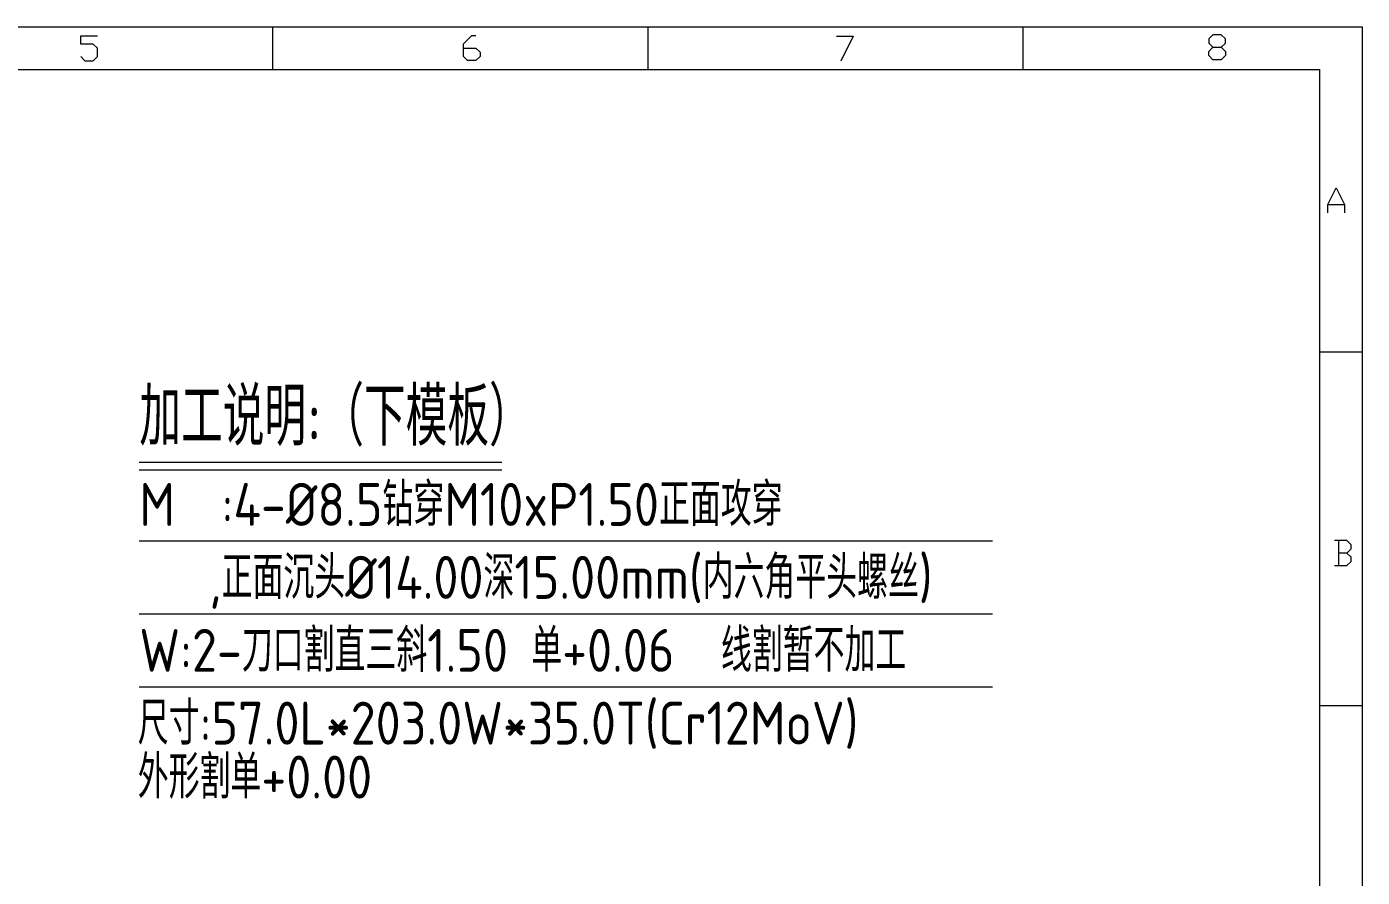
# Model space of a CAD drawing. Header units: millimetres. Extents: x 88508 to 142116, y -5268 to 20283.
# Drawn here: x 97599.5 to 97879.1, y 811 to 989.1 of the extents above; entities that cross this region are included whole.
import ezdxf
from ezdxf.enums import TextEntityAlignment as Align

# ---------------------------------------------------------------- set-up
doc = ezdxf.new("R2010")
doc.units = ezdxf.units.MM
doc.layers.add('TEXT', color=4, linetype='Continuous')
doc.styles.add('gbenor', font='gbenor.shx', dxfattribs={"bigfont": 'gbcbig.shx'})
doc.styles.add('GBENOR_', font='gbenor.shx', dxfattribs={"bigfont": 'gbcbig'})
doc.styles.add('TXT', font='txt.shx', dxfattribs={"width": 0.8, "bigfont": 'ctxt.shx'})

# ---------------------------------------------------------------- blocks, each defined once
blk = doc.blocks.new('U40')
at = {"color": 254, "lineweight": 18}
for p, q in [((0, 1783.5), (2530.2, 1783.5)), ((1589.1, 1783.5), (1589.1, 1746.5)), ((1913.1, 1783.5), (1913.1, 1746.5)), ((2237.1, 1783.5), (2237.1, 1746.5)), ((2530.2, 1783.5), (2530.2, 0)), ((37, 1746.5), (2493.2, 1746.5)), ((2493.2, 1746.5), (2493.2, 37)), ((2493.2, 1502.7), (2530.2, 1502.7)), ((2493.2, 1197.2), (2530.2, 1197.2))]:
    blk.add_line(p, q, dxfattribs=at)
at = {"color": 92, "lineweight": 18}
for points in [[(2408.4, 1765.7), (2412, 1762.1), (2412, 1758.5), (2408.4, 1754.9), (2401.2, 1754.9), (2397.6, 1758.5), (2397.6, 1762.1), (2401.2, 1765.7), (2408.4, 1765.7), (2412, 1769.3), (2412, 1772.9), (2408.4, 1776.5), (2401.2, 1776.5), (2397.6, 1772.9), (2397.6, 1769.3), (2401.2, 1765.7)], [(1423.4, 1757.7), (1427, 1754.1), (1434.2, 1754.1), (1437.8, 1757.7), (1437.8, 1764.9), (1434.2, 1768.5), (1423.4, 1768.5), (1423.4, 1775.7), (1437.8, 1775.7)], [(1753.9, 1765.1), (1764.7, 1765.1), (1768.3, 1761.5), (1768.3, 1757.9), (1764.7, 1754.3), (1757.5, 1754.3), (1753.9, 1757.9), (1753.9, 1768.7), (1761.1, 1775.9), (1764.7, 1775.9)], [(2076.2, 1775.2), (2090.6, 1775.2), (2079.8, 1753.6)], [(2500.4, 1622.8), (2500.4, 1630), (2507.6, 1644.4), (2514.8, 1630), (2514.8, 1622.8)], [(2500.4, 1630), (2514.8, 1630)], [(2516.9, 1329), (2520.5, 1332.6), (2520.5, 1336.2), (2516.9, 1339.8), (2506.1, 1339.8)], [(2509.7, 1339.8), (2509.7, 1318.2)], [(2506.1, 1318.2), (2516.9, 1318.2), (2520.5, 1321.8), (2520.5, 1325.4), (2516.9, 1329), (2509.7, 1329)]]:
    blk.add_lwpolyline(points, dxfattribs=at)
at = {"lineweight": 18, "style": 'GBENOR_'}
blk.add_attdef('文档路径', (2126, 386.9), '', height=17.8, dxfattribs=at)
at = {"lineweight": 20, "style": 'TXT'}
for tag, height, p in [('18-**-**', 16.3, (1866.6, 256.2)), ('客户名称', 16.1, (1741.1, 134, 0)), ('料厚:', 16.1, (1741.3, 93.2, 0))]:
    blk.add_attdef(tag, text='', height=height, dxfattribs=at).set_placement(p, align=Align.MIDDLE)
for tag, p, height in [('88888', (1850.9, 207.5), 14.9), ('材质:', (1691.2, 168, 0), 16.1), ('核准', (1869.4, 127.5, 0), 16.1), ('设计', (1868.8, 88.3, 0), 16.1), ('绘图', (1868.2, 49.1, 0), 16.1)]:
    blk.add_attdef(tag, p, '', height=height, dxfattribs=at)
for tag, p, height, width in [('3', (2234.7, 206.9), 15.8, 0.7), ('4', (2234.7, 167.4), 15.8, 0.7), ('核准日期', (2041.1, 124.2, 0), 16.1, 0.68), ('设计日期', (2041.1, 84.5, 0), 16.1, 0.68), ('1', (2251.9, 85.9), 14.6, 0.7), ('绘图日期', (2040.9, 46.4, 0), 16.1, 0.68), ('2', (2235, 49.2), 14.6, 0.7)]:
    blk.add_attdef(tag, p, '', height=height, dxfattribs=dict(at, width=width))

msp = doc.modelspace()

# ---------------------------------------------------------------- linework, layer by layer
at = {"layer": 'TEXT', "color": 3, "lineweight": 5}
for p, q in [((97623.04, 897.944), (97698.95, 897.944)), ((97623.04, 896.371), (97698.95, 896.371)), ((97623.04, 881.455), (97801.683, 881.455)), ((97623.04, 866.18), (97801.683, 866.18)), ((97623.04, 850.904), (97801.683, 850.904))]:
    msp.add_line(p, q, dxfattribs=at)

# ---------------------------------------------------------------- block references
at = {"lineweight": 5, "ltscale": 3, "xscale": 0.2424461197650385, "yscale": 0.2424461197650385, "zscale": 0.2424461197650385}
msp.add_blockref('U40', (97265.664, 556.708), dxfattribs=at)

# ---------------------------------------------------------------- texts
at = {"layer": 'TEXT', "color": 4, "lineweight": 5, "style": 'gbenor'}
for s, height, p in [('加工说明:（下模板）', 12.1306, (97623.04, 901.403)), ('M  :4-%%C8.5钻穿M10xP1.50正面攻穿', 8.9856, (97623.04, 884.6)), ('   ,正面沉头%%C14.00深15.00mm(内六角平头螺丝)', 8.9856, (97623.04, 869.325)), ('尺寸:57.0L*203.0W*35.0T(Cr12MoV)', 8.9856, (97622.715, 838.815))]:
    msp.add_text(s, height=height, dxfattribs=at).set_placement(p)
at = {"layer": 'TEXT', "color": 8, "lineweight": 5, "style": 'gbenor'}
msp.add_text('W:2-刀口割直三斜1.50 单+0.06  线割暂不加工', height=8.9856, dxfattribs=at).set_placement((97623.04, 854.049))
at = {"layer": 'TEXT', "color": 1, "lineweight": 5, "style": 'gbenor'}
msp.add_text('外形割单+0.00', height=8.9856, dxfattribs=at).set_placement((97622.715, 827.523))

doc.saveas('drawing.dxf')
